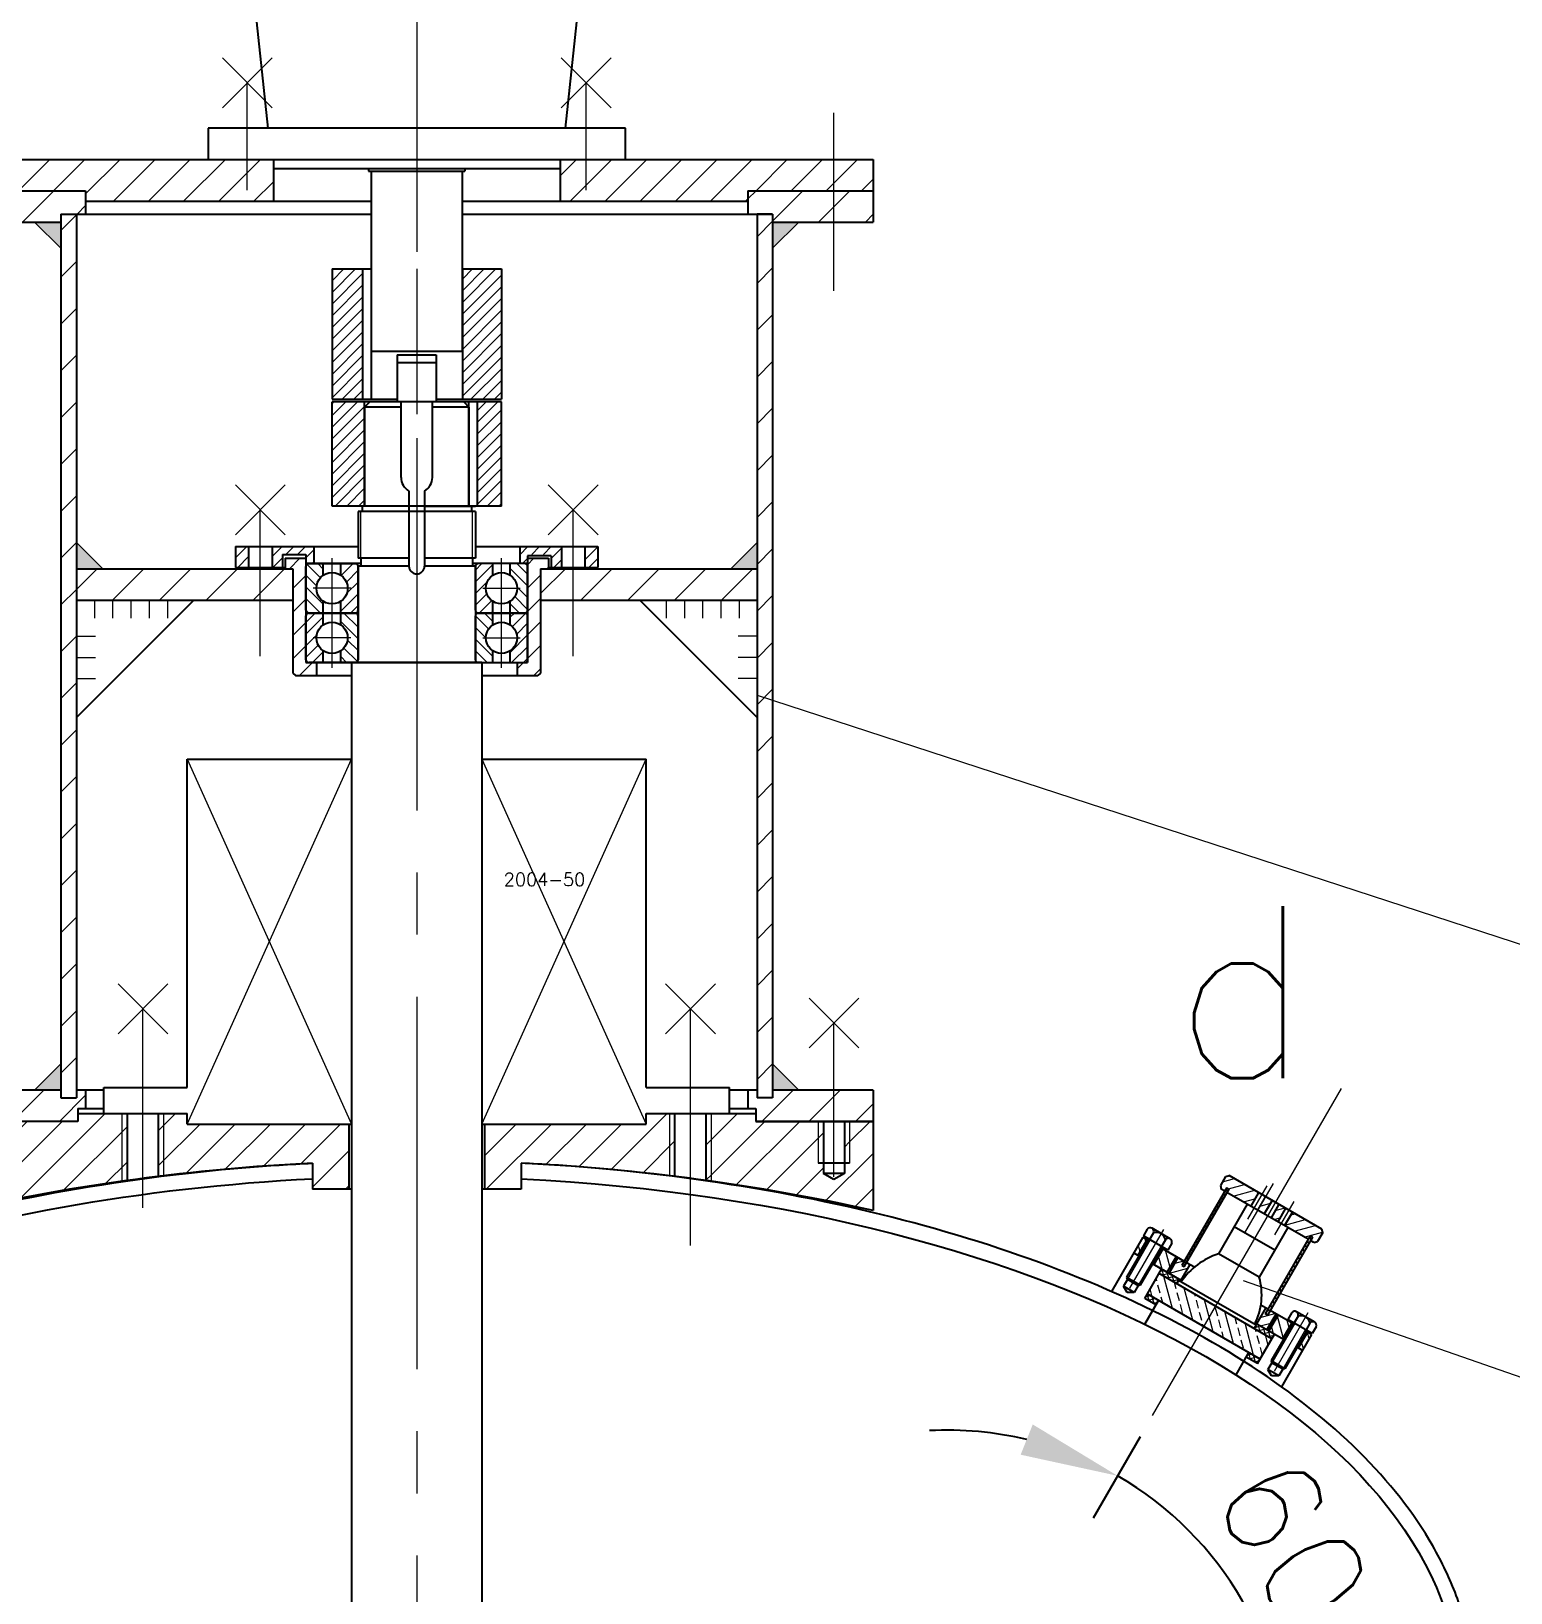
# Model space of a CAD drawing. Header units: millimetres. Extents: x 36080 to 36401, y 5729 to 6183.
# Drawn here: x 36170.78 to 36208.61, y 6080.78 to 6120.71 of the extents above; entities that cross this region are included whole.
import ezdxf

# ---------------------------------------------------------------- set-up
doc = ezdxf.new("R2010")
doc.units = ezdxf.units.MM
doc.linetypes.add('CENTER2', pattern=[28.575, 19.05, -3.175, 3.175, -3.175])
doc.layers.get('Defpoints').update_dxf_attribs({"lineweight": 18})
for name, color, linetype, lineweight in [('c', 7, 'Continuous', 25), ('dh', 7, 'CENTER2', 9), ('x', 7, 'Continuous', 9)]:
    doc.layers.add(name, color=color, linetype=linetype, lineweight=lineweight)
doc.styles.get("Standard").update_dxf_attribs({"font": '仿宋_GB2312.ttf', "width": 0.707})
doc.styles.add('样式 1', font='txt.shx')
doc.dimstyles.new('1-15', dxfattribs={"dimtxt": 2.5, "dimasz": 2.5, "dimexe": 1.25, "dimexo": 0.625, "dimtad": 1, "dimlfac": 15, "dimdsep": 46, "dimtxsty": 'Standard', "dimcen": 2.5, "dimadec": 0, "dimazin": 0, "dimtfac": 1, "dimtmove": 0, "dimatfit": 3, "dimfxl": 1, "dimarcsym": 0})
pattern_1 = [(45, (36151.239, 6047.4288), (-0.598684, 0.598684), [])]
pattern_2 = [(45, (36031.58202, 5904.89427), (-0.14967094, 0.14967094), [])]
pattern_3 = [(135, (36031.58202, 5904.89427), (-0.14967094, -0.14967094), [])]
pattern_4 = [(45, (36172.62954, 6095.48943), (-0.149671, 0.149671), [])]
pattern_5 = [(285, (36143.08766, 6046.78437), (0.2044543, 0.05478336), [])]
pattern_6 = [(15, (36143.08766, 6046.78437), (-0.05478336, 0.2044543), [])]
pattern_7 = [(285, (36143.08766, 6046.78437), (0.10222715, 0.02739168), []), (15, (36143.08766, 6046.78437), (-0.02739168, 0.10222715), [])]
pattern_8 = [(45, (36158.1221, 6048.85304), (-0.449013, 0.449013), [])]

# ---------------------------------------------------------------- blocks, each defined once
blk = doc.blocks.new('*D66')
at = {"layer": 'Defpoints', "color": 0, "transparency": 16777216}
for p in [(36157, 6093.68), (36161.831, 6085.313), (36160.55, 6081.811), (36155.846, 6076.436), (36176.637, 6076.436)]:
    blk.add_point(p, dxfattribs=at)
at = {"layer": 'x', "color": 0, "lineweight": -2, "transparency": 16777216}
blk.add_line((36162.143, 6084.771), (36163.4, 6082.595), dxfattribs=at)
for start, end in [(85.6113, 102.8057), (120, 180), (197.1943, 214.3887)]:
    blk.add_arc((36166.956, 6076.436), 8.362, start, end, dxfattribs=at)
at = {"layer": 'x', "color": 0, "transparency": 16777216}
for points in [[(36165.254, 6084.202), (36164.95, 6084.978), (36162.775, 6083.678)], [(36158.555, 6073.902), (36159.379, 6074.026), (36158.594, 6076.436)]]:
    blk.add_solid(points, dxfattribs=at)
at = {"layer": 'x', "color": 0, "transparency": 16777216, "insert": (36158.09, 6081.554), "char_height": 2.5, "attachment_point": 5, "rotation": 60, "style": '样式 1'}
blk.add_mtext('60°', dxfattribs=at)
blk = doc.blocks.new('*D67')
at = {"layer": 'Defpoints', "color": 0, "transparency": 16777216}
for p in [(36204.274, 6093.68), (36199.443, 6085.313), (36202.382, 6079.213), (36184.637, 6076.236), (36207.304, 6076.236)]:
    blk.add_point(p, dxfattribs=at)
at = {"layer": 'x', "color": 0, "lineweight": -2, "transparency": 16777216}
blk.add_line((36199.131, 6084.771), (36197.93, 6082.691), dxfattribs=at)
for start, end in [(76.5144, 93.0288), (0, 60), (326.9712, 343.4856)]:
    blk.add_arc((36194.203, 6076.236), 8.704, start, end, dxfattribs=at)
at = {"layer": 'x', "color": 0, "transparency": 16777216}
for points in [[(36196.387, 6085.087), (36196.078, 6084.313), (36198.555, 6083.774)], [(36202.135, 6073.822), (36202.96, 6073.702), (36202.906, 6076.236)]]:
    blk.add_solid(points, dxfattribs=at)
at = {"layer": 'x', "color": 0, "transparency": 16777216, "insert": (36203.364, 6081.525), "char_height": 2.5, "attachment_point": 5, "rotation": 300, "style": '样式 1'}
blk.add_mtext('60°', dxfattribs=at)
blk = doc.blocks.new('*D105')
at = {"layer": 'Defpoints', "color": 0, "transparency": 16777216}
for p in [(36173.704, 6148.869), (36108.011, 5913.993), (36157.304, 5913.993)]:
    blk.add_point(p, dxfattribs=at)
at = {"layer": 'x', "color": 0, "lineweight": -2, "transparency": 16777216}
for p, q in [((36173.079, 6148.869), (36106.761, 6148.869)), ((36108.011, 6146.369), (36108.011, 5916.493)), ((36156.679, 5913.993), (36106.761, 5913.993))]:
    blk.add_line(p, q, dxfattribs=at)
at = {"layer": 'x', "color": 0, "transparency": 16777216}
for points in [[(36107.594, 6146.369), (36108.427, 6146.369), (36108.011, 6148.869)], [(36107.594, 5916.493), (36108.427, 5916.493), (36108.011, 5913.993)]]:
    blk.add_solid(points, dxfattribs=at)
at = {"layer": 'x', "color": 0, "transparency": 16777216, "insert": (36106.136, 6031.431), "char_height": 2.5, "attachment_point": 5, "rotation": 90, "style": '样式 1'}
blk.add_mtext('3725', dxfattribs=at)

msp = doc.modelspace()

# ---------------------------------------------------------------- hatches: boundary and pattern name
at = {"layer": 'x'}
h = msp.add_hatch(dxfattribs=at)
h.set_pattern_fill('ANSI31', color=256, scale=0.2, style=0)
h.set_pattern_definition([(45, (36157.63716, 6087.6553), (-0.449013, 0.449013), [])])
h.paths.add_polyline_path([(36176.97027, 6116.36939), (36176.97027, 6117.43606), (36168.97027, 6117.43606), (36168.97027, 6116.63606), (36172.17027, 6116.63606), (36172.17027, 6116.36939)])
h.paths.add_polyline_path([(36189.10361, 6116.36939), (36189.10361, 6116.63606), (36192.30361, 6116.63606), (36192.30361, 6117.43606), (36184.30361, 6117.43606), (36184.30361, 6116.36939)])
h = msp.add_hatch(dxfattribs=at)
h.set_pattern_fill('ANSI31', color=256, scale=0.266667, style=0)
h.set_pattern_definition(pattern_1)
h.paths.add_polyline_path([(36171.53694, 6115.83606), (36171.53694, 6116.03606), (36172.17027, 6116.03606), (36172.17027, 6116.63606), (36168.97027, 6116.63606), (36168.97027, 6115.83606)])
h.paths.add_polyline_path([(36189.10361, 6116.63606), (36189.10361, 6116.03606), (36189.73694, 6116.03606), (36189.73694, 6115.83606), (36192.30361, 6115.83606), (36192.30361, 6116.63606)])
for points in [[(36171.53694, 6115.16562), (36171.53694, 6115.83606), (36170.8665, 6115.83606)], [(36189.73694, 6115.16562), (36189.73694, 6115.83606), (36190.40738, 6115.83606)], [(36171.93694, 6107.63983), (36171.93694, 6106.96939), (36172.60738, 6106.96939)], [(36189.33694, 6107.63983), (36189.33694, 6106.96939), (36188.6665, 6106.96939)], [(36171.53694, 6094.3065), (36171.53694, 6093.63606), (36170.8665, 6093.63606)], [(36189.73694, 6094.3065), (36189.73694, 6093.63606), (36190.40738, 6093.63606)]]:
    msp.add_hatch(color=256, dxfattribs=at).paths.add_polyline_path(points)
h = msp.add_hatch(dxfattribs=at)
h.set_pattern_fill('ANSI31', color=256, scale=0.266667, style=0)
h.set_pattern_definition(pattern_1)
h.paths.add_polyline_path([(36171.93694, 6116.03606), (36171.53694, 6116.03606), (36171.53694, 6093.43606), (36171.93694, 6093.43606)])
h.paths.add_polyline_path([(36189.73694, 6116.03606), (36189.33694, 6116.03606), (36189.33694, 6093.43606), (36189.73694, 6093.43606)])
h = msp.add_hatch(dxfattribs=at)
h.set_pattern_fill('ANSI31', color=256, scale=0.066667, style=0)
h.set_pattern_definition([(45, (36173.07191, 6104.74617), (-0.149671, 0.149671), [])])
h.paths.add_polyline_path([(36178.47027, 6111.30272), (36179.25027, 6111.30272), (36179.25027, 6114.63606), (36178.47027, 6114.63606)])
h.paths.add_polyline_path([(36182.80361, 6114.63606), (36181.80361, 6114.63606), (36181.80361, 6111.30272), (36182.80361, 6111.30272)])
h = msp.add_hatch(dxfattribs=at)
h.set_pattern_fill('ANSI31', color=256, scale=0.066667, angle=180, style=0)
h.set_pattern_definition([(225, (36188.20197, 6117.32595), (0.149671, -0.149671), [])])
h.paths.add_polyline_path([(36182.80361, 6111.23606), (36182.19027, 6111.23606), (36182.19027, 6108.56939), (36182.80361, 6108.56939)])
h.paths.add_polyline_path([(36178.47027, 6108.56939), (36179.30361, 6108.56939), (36179.30361, 6111.23606), (36178.47027, 6111.23606)])
h = msp.add_hatch(dxfattribs=at)
h.set_pattern_fill('ANSI31', color=256, scale=0.066667, style=0)
h.set_pattern_definition(pattern_4)
h.paths.add_polyline_path([(36176.00361, 6107.00272), (36176.33694, 6107.00272), (36176.33694, 6107.53606), (36176.00361, 6107.53606)])
h.paths.add_polyline_path([(36177.80361, 6107.33606), (36177.80361, 6107.10272), (36178.00361, 6107.10272), (36178.00361, 6107.53606), (36176.93694, 6107.53606), (36176.93694, 6107.00272), (36177.20361, 6107.00272), (36177.20361, 6107.33606)])
h.paths.add_polyline_path([(36183.27027, 6107.53606), (36183.27027, 6107.10272), (36183.47027, 6107.10272), (36183.47027, 6107.33606), (36184.07027, 6107.33606), (36184.07027, 6107.00272), (36184.33694, 6107.00272), (36184.33694, 6107.53606)])
h = msp.add_hatch(dxfattribs=at)
h.set_pattern_fill('ANSI31', color=256, scale=0.066667, style=0)
h.set_pattern_definition(pattern_4)
h.paths.add_polyline_path([(36184.93694, 6107.00272), (36185.27027, 6107.00272), (36185.27027, 6107.53606), (36184.93694, 6107.53606)])
h = msp.add_hatch(dxfattribs=at)
h.set_pattern_fill('ANSI31', color=256, scale=0.266667, style=0)
h.set_pattern_definition(pattern_1)
h.paths.add_polyline_path([(36177.47027, 6106.16939), (36177.47027, 6106.96939), (36171.93694, 6106.96939), (36171.93694, 6106.16939)])
h.paths.add_polyline_path([(36183.80361, 6106.96939), (36183.80361, 6106.16939), (36189.33694, 6106.16939), (36189.33694, 6106.96939)])
h = msp.add_hatch(dxfattribs=at)
h.set_pattern_fill('ANSI31', color=256, scale=0.133333, style=0)
h.set_pattern_definition([(45, (36031.582, 5904.89427), (-0.2993419, 0.2993419), [])])
h.paths.add_polyline_path([(36177.80361, 6107.23606), (36177.27027, 6107.23606), (36177.27027, 6106.96939), (36177.47027, 6106.96939), (36177.47027, 6104.30272), (36177.53694, 6104.23606), (36178.07027, 6104.23606), (36178.07027, 6104.56939), (36177.87694, 6104.56939), (36177.80361, 6104.56939)])
h.paths.add_polyline_path([(36183.80361, 6106.96939), (36184.00361, 6106.96939), (36184.00361, 6107.23606), (36183.47027, 6107.23606), (36183.47027, 6107.06939), (36183.47027, 6104.56939), (36183.20361, 6104.56939), (36183.20361, 6104.23606), (36183.73694, 6104.23606), (36183.80361, 6104.30272)])
h = msp.add_hatch(dxfattribs=at)
h.set_pattern_fill('ANSI31', color=256, scale=0.066667, angle=90, style=0)
h.set_pattern_definition(pattern_3)
h.paths.add_polyline_path([(36178.24805, 6106.80198), (36178.24805, 6107.10272), (36177.87694, 6107.10272, 0.41421356), (36177.80361, 6107.02939), (36177.80361, 6105.90939, 0.41421356), (36177.87694, 6105.83606), (36178.24805, 6105.83606), (36178.24805, 6106.1368, -0.25049165), (36178.07027, 6106.46939, -0.25049165)])
h = msp.add_hatch(dxfattribs=at)
h.set_pattern_fill('ANSI31', color=256, scale=0.066667, style=0)
h.set_pattern_definition(pattern_2)
h.paths.add_polyline_path([(36179.13694, 6107.02939, 0.41421356), (36179.06361, 6107.10272), (36178.6925, 6107.10272), (36178.6925, 6106.80198, -0.25049165), (36178.87027, 6106.46939, -0.25049165), (36178.6925, 6106.1368), (36178.6925, 6105.83606), (36179.06361, 6105.83606, 0.41421356), (36179.13694, 6105.90939)])
h = msp.add_hatch(dxfattribs=at)
h.set_pattern_fill('ANSI31', color=256, scale=0.066667, style=0)
h.set_pattern_definition(pattern_2)
h.paths.add_polyline_path([(36182.13694, 6107.02939, -0.41421356), (36182.21027, 6107.10272), (36182.58139, 6107.10272), (36182.58139, 6106.80198, 0.25049165), (36182.40361, 6106.46939, 0.25049165), (36182.58139, 6106.1368), (36182.58139, 6105.83606), (36182.21027, 6105.83606, -0.41421356), (36182.13694, 6105.90939)])
h = msp.add_hatch(dxfattribs=at)
h.set_pattern_fill('ANSI31', color=256, scale=0.066667, angle=90, style=0)
h.set_pattern_definition(pattern_3)
h.paths.add_polyline_path([(36183.02583, 6106.80198), (36183.02583, 6107.10272), (36183.39694, 6107.10272, -0.41421356), (36183.47027, 6107.02939), (36183.47027, 6105.90939, -0.41421356), (36183.39694, 6105.83606), (36183.02583, 6105.83606), (36183.02583, 6106.1368, 0.25049165), (36183.20361, 6106.46939, 0.25049165)])
h = msp.add_hatch(dxfattribs=at)
h.set_pattern_fill('ANSI31', color=256, scale=0.066667, style=0)
h.set_pattern_definition(pattern_2)
h.paths.add_polyline_path([(36178.24805, 6105.53532), (36178.24805, 6105.83606), (36177.87694, 6105.83606, 0.41421356), (36177.80361, 6105.76272), (36177.80361, 6104.64272, 0.41421356), (36177.87694, 6104.56939), (36178.24805, 6104.56939), (36178.24805, 6104.87013, -0.25049165), (36178.07027, 6105.20272, -0.25049165)])
h = msp.add_hatch(dxfattribs=at)
h.set_pattern_fill('ANSI31', color=256, scale=0.066667, angle=90, style=0)
h.set_pattern_definition(pattern_3)
h.paths.add_polyline_path([(36179.13694, 6105.76272, 0.41421356), (36179.06361, 6105.83606), (36178.6925, 6105.83606), (36178.6925, 6105.53532, -0.25049165), (36178.87027, 6105.20272, -0.25049165), (36178.6925, 6104.87013), (36178.6925, 6104.56939), (36179.06361, 6104.56939, 0.41421356), (36179.13694, 6104.64272)])
h = msp.add_hatch(dxfattribs=at)
h.set_pattern_fill('ANSI31', color=256, scale=0.066667, angle=90, style=0)
h.set_pattern_definition(pattern_3)
h.paths.add_polyline_path([(36182.13694, 6105.76272, -0.41421356), (36182.21027, 6105.83606), (36182.58139, 6105.83606), (36182.58139, 6105.53532, 0.25049165), (36182.40361, 6105.20272, 0.25049165), (36182.58139, 6104.87013), (36182.58139, 6104.56939), (36182.21027, 6104.56939, -0.41421356), (36182.13694, 6104.64272)])
h = msp.add_hatch(dxfattribs=at)
h.set_pattern_fill('ANSI31', color=256, scale=0.066667, style=0)
h.set_pattern_definition(pattern_2)
h.paths.add_polyline_path([(36183.02583, 6105.53532), (36183.02583, 6105.83606), (36183.39694, 6105.83606, -0.41421356), (36183.47027, 6105.76272), (36183.47027, 6104.64272, -0.41421356), (36183.39694, 6104.56939), (36183.02583, 6104.56939), (36183.02583, 6104.87013, 0.25049165), (36183.20361, 6105.20272, 0.25049165)])
h = msp.add_hatch(dxfattribs=at)
h.set_pattern_fill('ANSI31', color=256, scale=0.266667, style=0)
h.set_pattern_definition(pattern_1)
h.paths.add_polyline_path([(36171.97027, 6092.83606), (36171.97027, 6093.16939), (36172.17027, 6093.16939), (36172.17027, 6093.63606), (36171.93694, 6093.63606), (36171.93694, 6093.43606), (36171.53694, 6093.43606), (36171.53694, 6093.63606), (36168.97027, 6093.63606), (36168.97027, 6092.83606)])
h.paths.add_polyline_path([(36192.30361, 6092.83606), (36192.30361, 6093.63606), (36189.73694, 6093.63606), (36189.73694, 6093.43606), (36189.33694, 6093.43606), (36189.33694, 6093.63606), (36189.10361, 6093.63606), (36189.10361, 6093.16939), (36189.30361, 6093.16939), (36189.30361, 6092.83606)])
h = msp.add_hatch(dxfattribs=at)
h.set_pattern_fill('ANSI31', color=256, scale=0.2, style=0)
h.set_pattern_definition(pattern_8)
h.paths.add_polyline_path([(36173.23694, 6093.03606), (36171.97027, 6093.03606), (36171.97027, 6092.83606), (36170.23694, 6092.83606), (36170.23694, 6091.50272), (36169.97027, 6091.34876), (36169.70361, 6091.50272), (36169.70361, 6092.83606), (36168.97027, 6092.83606), (36168.97027, 6090.56041, -0.02007672), (36173.23694, 6091.32608)])
h.paths.add_polyline_path([(36178.90322, 6092.76939), (36174.77027, 6092.76939), (36174.77027, 6093.03606), (36174.03694, 6093.03606), (36174.03694, 6091.43063, -0.01828162), (36177.96989, 6091.76937), (36177.96989, 6091.10272), (36178.90322, 6091.10272)])
h = msp.add_hatch(dxfattribs=at)
h.set_pattern_fill('ANSI31', color=256, scale=0.2, style=0)
h.set_pattern_definition(pattern_8)
h.paths.add_polyline_path([(36187.10361, 6093.03606), (36186.50361, 6093.03606), (36186.50361, 6092.76939), (36182.36989, 6092.76939), (36182.36989, 6091.10272), (36183.30361, 6091.10272), (36183.30361, 6091.76911, -0.01766151), (36187.10361, 6091.4462)])
h.paths.add_polyline_path([(36187.23694, 6093.03606), (36187.10361, 6093.03606), (36187.10361, 6091.4462, -0.00062186), (36187.23694, 6091.42994)])
h.paths.add_polyline_path([(36188.17027, 6093.03606), (36188.03694, 6093.03606), (36188.03694, 6091.32531, -0.00062328), (36188.17027, 6091.30668)])
h = msp.add_hatch(dxfattribs=at)
h.set_pattern_fill('ANSI31', color=256, scale=0.2, style=0)
h.set_pattern_definition(pattern_8)
h.paths.add_polyline_path([(36190.90359, 6092.83606), (36189.30361, 6092.83606), (36189.30361, 6093.03606), (36188.17027, 6093.03606), (36188.17027, 6091.30668, -0.01945358), (36192.30361, 6090.55916), (36192.30361, 6092.83606), (36191.70361, 6092.83606), (36191.70361, 6091.76939), (36191.57025, 6091.76939), (36191.57025, 6091.50272), (36191.30359, 6091.34876), (36191.03692, 6091.50272), (36191.03692, 6091.76939), (36190.90359, 6091.76939)])
h.paths.add_polyline_path([(36191.70359, 6092.83606), (36191.57027, 6092.83606), (36191.57027, 6091.76939), (36191.70359, 6091.76939)], flags=17)
h.paths.add_polyline_path([(36191.03692, 6092.83606), (36190.90361, 6092.83606), (36190.90361, 6091.76939), (36191.03606, 6091.76939), (36191.03692, 6091.77025)], flags=17)
h = msp.add_hatch(dxfattribs=at)
h.set_pattern_fill('ANSI31', color=256, scale=0.066667, angle=330, style=0)
h.set_pattern_definition(pattern_6)
h.paths.add_polyline_path([(36201.95942, 6090.67087), (36202.15942, 6091.01728), (36201.40886, 6091.45062), (36201.31988, 6091.42982), (36201.18446, 6091.19528), (36201.20886, 6091.10421), (36201.29546, 6091.05421), (36201.34546, 6091.14081), (36201.4032, 6091.10748), (36201.3532, 6091.02087)])
h = msp.add_hatch(dxfattribs=at)
h.set_pattern_fill('ANSI31', color=256, scale=0.666667, angle=240, style=0)
h.set_pattern_definition([(285, (36191.7344, 6092.50487), (0.0804938, 0.02156825), [])])
h.paths.add_polyline_path([(36202.33166, 6087.91562), (36202.38939, 6087.88228), (36203.53939, 6089.87414), (36203.48166, 6089.90748)])
h.paths.add_polyline_path([(36201.4032, 6091.10748), (36201.34546, 6091.14081), (36200.19546, 6089.14895), (36200.2532, 6089.11562)])
h = msp.add_hatch(dxfattribs=at)
h.set_pattern_fill('ANSI31', color=256, scale=0.066667, angle=330, style=0)
h.set_pattern_definition(pattern_6)
h.paths.add_polyline_path([(36203.43166, 6089.82087), (36203.48166, 6089.90748), (36203.53939, 6089.87414), (36203.48939, 6089.78754), (36203.576, 6089.73754), (36203.66707, 6089.76194), (36203.8004, 6089.99288), (36203.776, 6090.08395), (36203.02544, 6090.51728), (36202.82544, 6090.17087)])
h.paths.add_polyline_path([(36202.47903, 6090.37087), (36202.65224, 6090.27087), (36202.85224, 6090.61728), (36202.67903, 6090.71728)])
h.paths.add_polyline_path([(36202.13839, 6090.56754), (36202.30583, 6090.47087), (36202.50583, 6090.81728), (36202.33839, 6090.91395)])
h = msp.add_hatch(dxfattribs=at)
h.set_pattern_fill('ANSI31', color=256, scale=0.066667, angle=240, style=0)
h.set_pattern_definition(pattern_5)
h.paths.add_polyline_path([(36199.82672, 6088.97694), (36200.06006, 6089.38109), (36199.71365, 6089.58109), (36199.48031, 6089.17694)])
h.paths.add_polyline_path([(36199.07617, 6089.41028), (36199.3095, 6089.81442), (36199.19981, 6089.87775), (36198.96647, 6089.47361)])
h.paths.add_polyline_path([(36202.77121, 6087.27694), (36203.00454, 6087.68109), (36202.65813, 6087.88109), (36202.4248, 6087.47694)])
h = msp.add_hatch(dxfattribs=at)
h.set_pattern_fill('ANSI31', color=256, scale=0.666667, angle=330, style=0)
h.set_pattern_definition([(15, (36191.7344, 6092.50487), (-0.02156825, 0.0804938), [])])
h.paths.add_polyline_path([(36202.65813, 6087.88109), (36202.60906, 6087.90942), (36202.37573, 6087.50528), (36202.4248, 6087.47694)])
h.paths.add_polyline_path([(36200.10913, 6089.35275), (36200.06006, 6089.38109), (36199.82672, 6088.97694), (36199.8758, 6088.94861)])
h = msp.add_hatch(dxfattribs=at)
h.set_pattern_fill('ANSI31', color=256, scale=0.066667, angle=330, style=0)
h.set_pattern_definition(pattern_6)
h.paths.add_polyline_path([(36200.17313, 6088.77694), (36200.40647, 6089.18109), (36200.31986, 6089.23109), (36200.2532, 6089.11562), (36200.19546, 6089.14895), (36200.26213, 6089.26442), (36200.10913, 6089.35275), (36199.8758, 6088.94861)])
h = msp.add_hatch(dxfattribs=at)
h.set_pattern_fill('ANSI33', color=256, scale=0.066667, angle=240, style=0)
h.set_pattern_definition([(285, (36143.08766, 6046.78437), (0.4089086, 0.1095667), []), (285, (36142.938, 6046.52513), (0.4089086, 0.1095667), [0.2116667, -0.1058333])])
h.paths.add_polyline_path([(36201.0591, 6088.11147), (36200.83292, 6087.71972), (36200.7591, 6087.59186), (36202.20247, 6086.75852), (36202.50247, 6087.27814)])
h.paths.add_polyline_path([(36200.7591, 6087.59186), (36201.0591, 6088.11147), (36200.06605, 6088.68481), (36199.61572, 6088.94481), (36199.31572, 6088.42519)])
h = msp.add_hatch(dxfattribs=at)
h.set_pattern_fill('ANSI37', color=256, scale=0.033333, angle=240, style=0)
h.set_pattern_definition(pattern_7)
h.paths.add_polyline_path([(36200.06605, 6088.68481), (36200.11605, 6088.77141), (36200.18114, 6088.73383, -0.00499165), (36200.19975, 6088.76158), (36199.68239, 6089.06028), (36199.61572, 6088.94481)])
h = msp.add_hatch(dxfattribs=at)
h.set_pattern_fill('ANSI37', color=256, scale=0.033333, angle=240, style=0)
h.set_pattern_definition(pattern_7)
h.paths.add_polyline_path([(36199.53773, 6088.14305), (36199.60439, 6088.25852), (36199.31572, 6088.42519), (36199.24905, 6088.30972)])
h = msp.add_hatch(dxfattribs=at)
h.set_pattern_fill('ANSI31', color=256, scale=0.066667, angle=330, style=0)
h.set_pattern_definition(pattern_6)
h.paths.add_polyline_path([(36202.60906, 6087.90942), (36202.45606, 6087.99775), (36202.38939, 6087.88228), (36202.33166, 6087.91562), (36202.39833, 6088.03109), (36202.34059, 6088.06442), (36202.10726, 6087.66028), (36202.37573, 6087.50528)])
h = msp.add_hatch(dxfattribs=at)
h.set_pattern_fill('ANSI37', color=256, scale=0.033333, angle=240, style=0)
h.set_pattern_definition(pattern_7)
h.paths.add_polyline_path([(36202.50247, 6087.27814), (36202.56914, 6087.39361), (36202.07645, 6087.67806, -0.00499165), (36202.06172, 6087.64808), (36202.10214, 6087.62474), (36202.05214, 6087.53814)])
h = msp.add_hatch(dxfattribs=at)
h.set_pattern_fill('ANSI31', color=256, scale=0.066667, angle=240, style=0)
h.set_pattern_definition(pattern_5)
h.paths.add_polyline_path([(36203.28505, 6086.98028), (36203.51839, 6087.38442), (36203.40869, 6087.44775), (36203.17536, 6087.04361)])
h = msp.add_hatch(dxfattribs=at)
h.set_pattern_fill('ANSI37', color=256, scale=0.033333, angle=240, style=0)
h.set_pattern_definition(pattern_7)
h.paths.add_polyline_path([(36201.9138, 6086.92519), (36201.84713, 6086.80972), (36202.1358, 6086.64305), (36202.20247, 6086.75852)])

# ---------------------------------------------------------------- linework, layer by layer
for p, q in [((36178.24805, 6106.80198), (36178.24805, 6107.10272)), ((36178.6925, 6106.80198), (36178.6925, 6107.10272)), ((36177.80361, 6104.64272), (36177.80361, 6105.76272)), ((36182.13694, 6105.83606), (36183.39694, 6105.83606)), ((36183.39694, 6105.83606), (36182.13694, 6105.83606)), ((36179.13694, 6104.56939), (36177.87694, 6104.56939))]:
    msp.add_line(p, q)
at = {"layer": 'c'}
for p, q in [((36176.83694, 6118.23606), (36176.47874, 6121.60086)), ((36184.43694, 6118.23606), (36184.79514, 6121.60086)), ((36175.30361, 6118.23606), (36175.30361, 6117.43606)), ((36185.97027, 6118.23606), (36175.30361, 6118.23606)), ((36185.97027, 6117.43606), (36185.97027, 6118.23606)), ((36168.97027, 6117.43606), (36192.30361, 6117.43606)), ((36175.30361, 6117.43606), (36185.97027, 6117.43606)), ((36176.97027, 6117.43606), (36176.97027, 6116.36939)), ((36184.30361, 6117.43606), (36184.30361, 6116.36939)), ((36192.30361, 6117.43606), (36192.30361, 6116.63606)), ((36176.97027, 6117.20272), (36184.30361, 6117.20272)), ((36179.40361, 6117.20272), (36179.40361, 6117.13606)), ((36179.40361, 6117.13606), (36181.87027, 6117.13606)), ((36179.47027, 6117.13606), (36179.47027, 6112.53606)), ((36181.80361, 6112.53606), (36181.80361, 6117.13606)), ((36181.87027, 6117.20272), (36181.87027, 6117.13606)), ((36168.97027, 6116.63606), (36172.17027, 6116.63606)), ((36172.17027, 6116.63606), (36172.17027, 6116.03606)), ((36189.10361, 6116.63606), (36189.10361, 6116.03606)), ((36189.10361, 6116.63606), (36192.30361, 6116.63606)), ((36192.30361, 6116.63606), (36192.30361, 6115.83606)), ((36172.17027, 6116.36939), (36179.47027, 6116.36939)), ((36181.80361, 6116.36939), (36189.10361, 6116.36939)), ((36168.97027, 6115.83606), (36171.53694, 6115.83606)), ((36171.53694, 6116.03606), (36179.47027, 6116.03606)), ((36171.53694, 6116.03606), (36171.53694, 6093.43606)), ((36171.93694, 6116.03606), (36171.93694, 6093.43606)), ((36181.80361, 6116.03606), (36189.73694, 6116.03606)), ((36189.73694, 6116.03606), (36189.33694, 6116.03606)), ((36189.33694, 6116.03606), (36189.33694, 6093.43606)), ((36189.73694, 6116.03606), (36189.73694, 6093.43606)), ((36189.73694, 6115.83606), (36192.30361, 6115.83606)), ((36178.47027, 6114.63606), (36178.47027, 6111.30272)), ((36178.47027, 6114.63606), (36179.47027, 6114.63606)), ((36179.25027, 6114.63606), (36179.25027, 6111.30272)), ((36179.47027, 6114.63606), (36179.47027, 6111.30272)), ((36181.80361, 6114.63606), (36181.80361, 6111.30272)), ((36181.80361, 6114.63606), (36182.80361, 6114.63606)), ((36182.80361, 6114.63606), (36182.80361, 6111.30272)), ((36179.47027, 6112.53606), (36181.80361, 6112.53606)), ((36180.13694, 6112.43606), (36180.13694, 6111.30272)), ((36180.13694, 6112.43606), (36181.13694, 6112.43606)), ((36180.13694, 6112.30272), (36180.13694, 6111.30272)), ((36180.13694, 6112.23606), (36180.13694, 6111.23606)), ((36181.13694, 6112.23606), (36180.13694, 6112.23606)), ((36181.13694, 6112.43606), (36181.13694, 6111.30272)), ((36181.13694, 6112.30272), (36181.13694, 6111.30272)), ((36181.13694, 6112.23606), (36181.13694, 6111.23606)), ((36178.47027, 6111.30272), (36180.13694, 6111.30272)), ((36178.47027, 6111.30272), (36180.13694, 6111.30272)), ((36181.13694, 6111.30272), (36182.80361, 6111.30272)), ((36181.13694, 6111.30272), (36182.80361, 6111.30272)), ((36180.13694, 6111.23606), (36178.47027, 6111.23606)), ((36180.13694, 6111.23606), (36178.47027, 6111.23606)), ((36178.47027, 6108.56939), (36178.47027, 6111.23606)), ((36179.30361, 6108.56939), (36179.30361, 6111.23606)), ((36180.23694, 6111.10272), (36179.30361, 6111.10272)), ((36181.83694, 6111.23606), (36179.43694, 6111.23606)), ((36180.23694, 6109.30272), (36180.23694, 6111.23606)), ((36181.03694, 6109.30272), (36181.03694, 6111.23606)), ((36181.97027, 6111.10272), (36181.03694, 6111.10272)), ((36182.80361, 6111.23606), (36181.13694, 6111.23606)), ((36182.80361, 6111.23606), (36181.13694, 6111.23606)), ((36181.97027, 6108.56939), (36181.97027, 6111.23606)), ((36182.19027, 6108.56939), (36182.19027, 6111.23606)), ((36182.80361, 6108.56939), (36182.80361, 6111.23606)), ((36180.43694, 6108.95631), (36180.43694, 6107.03606)), ((36180.83694, 6108.95631), (36180.83694, 6107.03606)), ((36182.80361, 6108.56939), (36178.47027, 6108.56939)), ((36180.43694, 6108.56939), (36179.13694, 6108.56939)), ((36179.23694, 6108.56939), (36179.23694, 6108.43606)), ((36180.83694, 6108.56939), (36182.13694, 6108.56939)), ((36182.03694, 6108.56939), (36182.03694, 6108.43606)), ((36182.13694, 6108.43606), (36179.13694, 6108.43606)), ((36176.00361, 6107.53606), (36176.00361, 6107.00272)), ((36176.00361, 6107.53606), (36179.13694, 6107.53606)), ((36176.33694, 6107.53606), (36176.33694, 6107.00272)), ((36176.93694, 6107.53606), (36176.93694, 6107.00272)), ((36177.20361, 6107.33606), (36177.20361, 6107.00272)), ((36177.20361, 6107.33606), (36177.80361, 6107.33606)), ((36177.80361, 6107.33606), (36177.80361, 6107.10272)), ((36178.00361, 6107.53606), (36178.00361, 6107.10272)), ((36182.13694, 6107.53606), (36185.27027, 6107.53606)), ((36183.27027, 6107.53606), (36183.27027, 6107.10272)), ((36184.07027, 6107.30272), (36183.47027, 6107.30272)), ((36183.47027, 6107.30272), (36183.47027, 6107.06939)), ((36184.07027, 6107.30272), (36184.07027, 6107.00272)), ((36184.33694, 6107.53606), (36184.33694, 6107.00272)), ((36184.93694, 6107.53606), (36184.93694, 6107.00272)), ((36185.27027, 6107.53606), (36185.27027, 6107.00272)), ((36171.93694, 6106.96939), (36177.47027, 6106.96939)), ((36176.00361, 6107.00272), (36177.27027, 6107.00272)), ((36177.27027, 6107.23606), (36177.27027, 6106.96939)), ((36177.27027, 6107.23606), (36177.80361, 6107.23606)), ((36177.47027, 6106.96939), (36177.47027, 6106.16939)), ((36177.47027, 6106.96939), (36177.47027, 6104.30272)), ((36177.80361, 6107.23606), (36177.80361, 6104.56939)), ((36179.21027, 6107.10272), (36177.80361, 6107.10272)), ((36177.80361, 6105.90939), (36177.80361, 6107.02939)), ((36177.87694, 6107.10272), (36179.13694, 6107.10272)), ((36180.43694, 6107.23606), (36179.13694, 6107.23606)), ((36179.13694, 6107.03606), (36179.13694, 6104.63606)), ((36180.43694, 6107.03606), (36179.13694, 6107.03606)), ((36179.13694, 6105.90939), (36179.13694, 6107.02939)), ((36179.21027, 6107.23606), (36179.21027, 6107.03606)), ((36182.13694, 6107.23606), (36180.83694, 6107.23606)), ((36182.13694, 6107.03606), (36180.83694, 6107.03606)), ((36182.06361, 6107.23606), (36182.06361, 6107.03606)), ((36183.47027, 6107.10272), (36182.06361, 6107.10272)), ((36183.39694, 6107.10272), (36182.13694, 6107.10272)), ((36182.13694, 6107.03606), (36182.13694, 6104.63606)), ((36182.13694, 6105.90939), (36182.13694, 6107.02939)), ((36182.58139, 6106.80198), (36182.58139, 6107.10272)), ((36183.02583, 6106.80198), (36183.02583, 6107.10272)), ((36183.47027, 6107.23606), (36183.47027, 6104.56939)), ((36183.47027, 6107.23606), (36184.00361, 6107.23606)), ((36183.47027, 6105.90939), (36183.47027, 6107.02939)), ((36183.80361, 6106.96939), (36189.33694, 6106.96939)), ((36183.80361, 6106.96939), (36183.80361, 6106.16939)), ((36183.80361, 6106.96939), (36183.80361, 6104.30272)), ((36184.00361, 6107.23606), (36184.00361, 6106.96939)), ((36184.00361, 6107.00272), (36185.27027, 6107.00272)), ((36174.93694, 6106.16939), (36171.93694, 6103.16939)), ((36171.93694, 6106.16939), (36177.47027, 6106.16939)), ((36178.24805, 6105.83606), (36178.24805, 6106.1368)), ((36178.6925, 6105.83606), (36178.6925, 6106.1368)), ((36182.58139, 6105.83606), (36182.58139, 6106.1368)), ((36183.02583, 6105.83606), (36183.02583, 6106.1368)), ((36183.80361, 6106.16939), (36189.33694, 6106.16939)), ((36186.33694, 6106.16939), (36189.33694, 6103.16939)), ((36179.13694, 6105.83606), (36177.87694, 6105.83606)), ((36177.87694, 6105.83606), (36179.13694, 6105.83606)), ((36178.24805, 6105.53532), (36178.24805, 6105.83606)), ((36178.6925, 6105.53532), (36178.6925, 6105.83606)), ((36179.13694, 6104.64272), (36179.13694, 6105.76272)), ((36182.13694, 6104.64272), (36182.13694, 6105.76272)), ((36182.58139, 6105.53532), (36182.58139, 6105.83606)), ((36183.02583, 6105.53532), (36183.02583, 6105.83606)), ((36183.47027, 6104.64272), (36183.47027, 6105.76272)), ((36178.24805, 6104.56939), (36178.24805, 6104.87013)), ((36178.6925, 6104.56939), (36178.6925, 6104.87013)), ((36182.58139, 6104.56939), (36182.58139, 6104.87013)), ((36183.02583, 6104.56939), (36183.02583, 6104.87013)), ((36177.80361, 6104.56939), (36183.47027, 6104.56939)), ((36178.07027, 6104.56939), (36178.07027, 6104.23606)), ((36182.30361, 6104.56939), (36178.97027, 6104.56939)), ((36182.13694, 6104.56939), (36183.39694, 6104.56939)), ((36183.20361, 6104.56939), (36183.20361, 6104.23606)), ((36177.47027, 6104.30272), (36177.53694, 6104.23606)), ((36177.53694, 6104.23606), (36178.97027, 6104.23606)), ((36182.30361, 6104.23606), (36183.73694, 6104.23606)), ((36183.80361, 6104.30272), (36183.73694, 6104.23606)), ((36174.77027, 6102.10272), (36178.97027, 6102.10272)), ((36174.77027, 6093.70272), (36174.77027, 6102.10272)), ((36182.30361, 6102.10272), (36186.50361, 6102.10272)), ((36186.50361, 6093.70272), (36186.50361, 6102.10272)), ((36172.63694, 6093.70272), (36174.77027, 6093.70272)), ((36172.63694, 6093.03606), (36172.63694, 6093.70272)), ((36186.50361, 6093.70272), (36188.63694, 6093.70272)), ((36188.63694, 6093.03606), (36188.63694, 6093.70272)), ((36171.53694, 6093.63606), (36168.97027, 6093.63606)), ((36171.53694, 6093.43606), (36171.93694, 6093.43606)), ((36172.63694, 6093.63606), (36171.93694, 6093.63606)), ((36172.17027, 6093.63606), (36172.17027, 6093.16939)), ((36189.33694, 6093.63606), (36188.63694, 6093.63606)), ((36189.10361, 6093.63606), (36189.10361, 6093.16939)), ((36189.73694, 6093.43606), (36189.33694, 6093.43606)), ((36192.30361, 6093.63606), (36189.73694, 6093.63606)), ((36192.30361, 6093.63606), (36192.30361, 6092.83606)), ((36171.97027, 6093.16939), (36171.97027, 6092.83606)), ((36171.97027, 6093.16939), (36172.63694, 6093.16939)), ((36171.97027, 6093.03606), (36174.77027, 6093.03606)), ((36171.97027, 6093.03606), (36171.97027, 6092.83606)), ((36173.23694, 6091.30747), (36173.23694, 6093.03606)), ((36174.03694, 6091.44687), (36174.03694, 6093.03606)), ((36174.77027, 6092.76939), (36174.77027, 6093.03606)), ((36186.50361, 6093.03606), (36189.30361, 6093.03606)), ((36186.50361, 6092.76939), (36186.50361, 6093.03606)), ((36187.23694, 6091.42994), (36187.23694, 6093.03606)), ((36188.03694, 6091.32531), (36188.03694, 6093.03606)), ((36188.63694, 6093.16939), (36189.30361, 6093.16939)), ((36189.30361, 6093.16939), (36189.30361, 6092.83606)), ((36189.30361, 6093.03606), (36189.30361, 6092.83606)), ((36171.97027, 6092.83606), (36168.97027, 6092.83606)), ((36171.97027, 6092.83606), (36168.97027, 6092.83606)), ((36174.77027, 6092.76939), (36178.97027, 6092.76939)), ((36182.30361, 6092.76939), (36186.50361, 6092.76939)), ((36189.30361, 6092.83606), (36192.30361, 6092.83606)), ((36192.30361, 6092.83606), (36189.30361, 6092.83606)), ((36191.03692, 6092.83606), (36191.03692, 6091.50272)), ((36191.03694, 6092.83606), (36191.03694, 6091.76939)), ((36191.57025, 6092.83606), (36191.57025, 6091.50272)), ((36191.57027, 6092.83606), (36191.57027, 6091.76939)), ((36191.70359, 6091.76939), (36190.90359, 6091.76939)), ((36191.03606, 6091.76939), (36191.03694, 6091.77027)), ((36191.57025, 6091.50272), (36191.03692, 6091.50272)), ((36191.30359, 6091.34876), (36191.03692, 6091.50272)), ((36191.57025, 6091.50272), (36191.30359, 6091.34876)), ((36201.31779, 6091.42622), (36201.18446, 6091.19528)), ((36201.31988, 6091.42982), (36201.40886, 6091.45062)), ((36203.776, 6090.08395), (36201.40886, 6091.45062)), ((36178.97027, 6091.10272), (36177.97027, 6091.10272)), ((36178.97027, 6091.10272), (36177.97027, 6091.10272)), ((36183.30368, 6091.10272), (36182.30361, 6091.10272)), ((36183.30368, 6091.10272), (36182.30361, 6091.10272)), ((36201.34546, 6091.14081), (36200.19546, 6089.14895)), ((36201.4032, 6091.10748), (36200.2532, 6089.11562)), ((36201.18446, 6091.19528), (36201.20886, 6091.10421)), ((36201.29546, 6091.05421), (36201.20886, 6091.10421)), ((36201.4032, 6091.10748), (36201.34546, 6091.14081)), ((36203.43166, 6089.82087), (36201.3532, 6091.02087)), ((36202.15942, 6091.01728), (36201.95942, 6090.67087)), ((36201.87281, 6090.72087), (36201.13948, 6089.4507)), ((36202.50583, 6090.81728), (36202.30583, 6090.47087)), ((36202.67903, 6090.71728), (36202.47903, 6090.37087)), ((36202.85224, 6090.61728), (36202.65224, 6090.27087)), ((36203.02544, 6090.51728), (36202.82544, 6090.17087)), ((36199.90034, 6089.83511), (36199.43615, 6090.10311)), ((36202.57871, 6089.54352), (36201.53948, 6090.14352)), ((36202.91204, 6090.12087), (36202.17871, 6088.8507)), ((36199.19981, 6089.87775), (36198.39643, 6088.48627)), ((36199.35504, 6089.82662), (36198.78837, 6088.84513)), ((36199.3095, 6089.81442), (36199.07617, 6089.41028)), ((36199.19981, 6089.87775), (36199.33837, 6089.79775)), ((36199.31647, 6090.07983), (36199.21647, 6089.90662)), ((36199.84001, 6089.54662), (36199.21647, 6089.90662)), ((36199.47582, 6089.98783), (36199.37582, 6089.81462)), ((36199.78066, 6089.81183), (36199.68066, 6089.63862)), ((36199.94001, 6089.71983), (36199.84001, 6089.54662)), ((36203.48166, 6089.90748), (36202.33166, 6087.91562)), ((36203.53939, 6089.87414), (36202.38939, 6087.88228)), ((36203.53939, 6089.87414), (36203.48166, 6089.90748)), ((36203.576, 6089.73754), (36203.48939, 6089.78754)), ((36203.576, 6089.73754), (36203.66707, 6089.76194)), ((36203.8004, 6089.99288), (36203.66707, 6089.76194)), ((36203.8004, 6089.99288), (36203.776, 6090.08395)), ((36199.10504, 6089.39361), (36198.96647, 6089.47361)), ((36199.70145, 6089.62662), (36199.13478, 6088.64513)), ((36199.71365, 6089.58109), (36199.48031, 6089.17694)), ((36199.68478, 6089.59775), (36200.26213, 6089.26442)), ((36199.82672, 6088.97694), (36200.06006, 6089.38109)), ((36199.8758, 6088.94861), (36200.10913, 6089.35275)), ((36202.17871, 6088.8507), (36201.13948, 6089.4507)), ((36199.24905, 6088.30972), (36199.68239, 6089.06028)), ((36200.19975, 6088.76158), (36199.45145, 6089.19361)), ((36202.50247, 6087.27814), (36199.61572, 6088.94481)), ((36200.40647, 6089.18109), (36200.17313, 6088.77694)), ((36200.19546, 6089.14895), (36200.2532, 6089.11562)), ((36200.31986, 6089.23109), (36200.52371, 6089.1134)), ((36198.80634, 6088.79626), (36198.70634, 6088.62305)), ((36198.79872, 6088.46305), (36198.70634, 6088.62305)), ((36198.98347, 6088.46305), (36198.70634, 6088.62305)), ((36199.13478, 6088.64513), (36198.78837, 6088.84513)), ((36198.78837, 6088.84513), (36198.80057, 6088.79959)), ((36199.08925, 6088.63293), (36198.80057, 6088.79959)), ((36199.08347, 6088.63626), (36198.98347, 6088.46305)), ((36199.13478, 6088.64513), (36199.08925, 6088.63293)), ((36200.11605, 6088.77141), (36200.06605, 6088.68481)), ((36202.10214, 6087.62474), (36200.11605, 6088.77141)), ((36198.98347, 6088.46305), (36198.79872, 6088.46305)), ((36199.53773, 6088.14305), (36199.24905, 6088.30972)), ((36199.25269, 6087.64936), (36199.60439, 6088.25852)), ((36202.20247, 6086.75852), (36199.31572, 6088.42519)), ((36202.39833, 6088.03109), (36202.21915, 6088.13453)), ((36202.34059, 6088.06442), (36202.10726, 6087.66028)), ((36202.38939, 6087.88228), (36202.33166, 6087.91562)), ((36202.37573, 6087.50528), (36202.60906, 6087.90942)), ((36202.4248, 6087.47694), (36202.65813, 6087.88109)), ((36203.03341, 6087.66442), (36202.45606, 6087.99775)), ((36203.01151, 6087.94649), (36202.91151, 6087.77329)), ((36203.53505, 6087.41329), (36202.91151, 6087.77329)), ((36203.17086, 6087.85449), (36203.07086, 6087.68129)), ((36203.59538, 6087.70178), (36203.13119, 6087.96978)), ((36202.10214, 6087.62474), (36202.05214, 6087.53814)), ((36202.80008, 6087.26028), (36202.07645, 6087.67806)), ((36202.1358, 6086.64305), (36202.56914, 6087.39361)), ((36203.05008, 6087.69329), (36202.48341, 6086.71179)), ((36203.51839, 6087.38442), (36202.74839, 6086.05074)), ((36203.00454, 6087.68109), (36202.77121, 6087.27694)), ((36203.39649, 6087.49329), (36202.82982, 6086.51179)), ((36203.40869, 6087.44775), (36203.17536, 6087.04361)), ((36203.4757, 6087.67849), (36203.3757, 6087.50529)), ((36203.51839, 6087.38442), (36203.37982, 6087.46442)), ((36203.63505, 6087.58649), (36203.53505, 6087.41329)), ((36201.58393, 6086.35385), (36201.9138, 6086.92519)), ((36203.28505, 6086.98028), (36203.14649, 6087.06028)), ((36202.1358, 6086.64305), (36201.84713, 6086.80972)), ((36202.50139, 6086.66293), (36202.40139, 6086.48972)), ((36202.48341, 6086.71179), (36202.49561, 6086.66626)), ((36202.82982, 6086.51179), (36202.48341, 6086.71179)), ((36202.78429, 6086.49959), (36202.49561, 6086.66626)), ((36202.77851, 6086.50293), (36202.67851, 6086.32972)), ((36202.82982, 6086.51179), (36202.78429, 6086.49959)), ((36202.49376, 6086.32972), (36202.40139, 6086.48972)), ((36202.67851, 6086.32972), (36202.40139, 6086.48972)), ((36202.67851, 6086.32972), (36202.49376, 6086.32972))]:
    msp.add_line(p, q, dxfattribs=at)
at = {"layer": 'c', "ltscale": 1.5}
for p, q in [((36179.43694, 6111.23606), (36179.30361, 6111.10272)), ((36179.30361, 6111.10272), (36179.30361, 6108.56939)), ((36181.83694, 6111.23606), (36181.97027, 6111.10272)), ((36181.97027, 6111.10272), (36181.97027, 6108.56939)), ((36179.23694, 6108.56939), (36179.23694, 6108.56939)), ((36182.03694, 6108.56939), (36182.03694, 6108.56939)), ((36179.13694, 6108.43606), (36179.13694, 6107.23606)), ((36182.13694, 6108.43606), (36182.13694, 6107.23606)), ((36178.97027, 6104.56939), (36178.97027, 6078.56939)), ((36182.30361, 6104.56939), (36182.30361, 6078.56939))]:
    msp.add_line(p, q, dxfattribs=at)
at = {"layer": 'c', "ltscale": 0.5}
for p, q in [((36178.90322, 6092.76939), (36178.90322, 6091.10272)), ((36182.36989, 6092.76939), (36182.36989, 6091.10272)), ((36192.30361, 6092.83606), (36192.30361, 6090.55916))]:
    msp.add_line(p, q, dxfattribs=at)
at = {"layer": 'c', "ltscale": 0.3}
for p, q in [((36177.97027, 6091.76939), (36177.97027, 6091.10272)), ((36183.30361, 6091.76911), (36183.30361, 6091.10272))]:
    msp.add_line(p, q, dxfattribs=at)
at = {"layer": 'c'}
for centre in [(36178.47027, 6106.46939), (36182.80361, 6106.46939), (36178.47027, 6105.20272), (36182.80361, 6105.20272)]:
    msp.add_circle(centre, 0.4, dxfattribs=at)
for centre, radius, start, end in [((36180.63694, 6109.30272), 0.4, 180, 240), ((36180.63694, 6109.30272), 0.4, 300, 0), ((36177.87694, 6107.02939), 0.07333, 90, 180), ((36179.06361, 6107.02939), 0.07333, 0, 90), ((36180.63694, 6107.03606), 0.2, 180, 0), ((36182.21027, 6107.02939), 0.07333, 90, 180), ((36183.39694, 6107.02939), 0.07333, 0, 90), ((36177.87694, 6105.90939), 0.07333, 180, 270), ((36177.87694, 6105.76272), 0.07333, 90, 180), ((36179.06361, 6105.90939), 0.07333, 270, 0), ((36179.06361, 6105.76272), 0.07333, 0, 90), ((36182.21027, 6105.90939), 0.07333, 180, 270), ((36182.21027, 6105.76272), 0.07333, 90, 180), ((36183.39694, 6105.90939), 0.07333, 270, 0), ((36183.39694, 6105.76272), 0.07333, 0, 90), ((36177.87694, 6104.64272), 0.07333, 180, 270), ((36179.06361, 6104.64272), 0.07333, 270, 0), ((36179.07027, 6104.63606), 0.06667, 270, 0), ((36182.21027, 6104.64272), 0.07333, 180, 270), ((36182.20361, 6104.63606), 0.06667, 180, 270), ((36183.39694, 6104.64272), 0.07333, 270, 0), ((36180.63413, 6037.83513), 54, 92.827588, 102.474047), ((36180.63413, 6037.83513), 54, 77.519848, 87.166444), ((36199.3897, 6090.02266), 0.0929, 337.981826, 142.018174), ((36199.55144, 6089.76681), 0.2336, 11.11209, 108.88791), ((36199.85389, 6089.75466), 0.0929, 337.981826, 142.018174), ((36201.70528, 6087.6953), 1.84433, 107.865241, 145.730053), ((36200.56715, 6088.40047), 1.67327, 333.278651, 15.609259), ((36203.08474, 6087.88932), 0.0929, 337.981826, 142.018174), ((36203.24648, 6087.63347), 0.2336, 11.11209, 108.88791), ((36203.54893, 6087.62132), 0.0929, 337.981826, 142.018174)]:
    msp.add_arc(centre, radius, start, end, dxfattribs=at)
at = {"layer": 'c', "extrusion": (0, 0, -1)}
for start_param, end_param in [(0.97762216, 1.47061446), (1.67094931, 3.14159265)]:
    msp.add_ellipse((36180.63694, 6078.10257), major_axis=(-26.66667, 0), ratio=0.5, start_param=start_param, end_param=end_param, dxfattribs=at)
at = {"layer": 'c'}
for points, knots in [([(36165.52644, 6089.51141), (36165.9527, 6089.65617), (36166.38705, 6089.79475), (36168.27772, 6090.36047), (36169.80656, 6090.72519), (36172.97163, 6091.30514), (36174.60779, 6091.52035), (36176.83366, 6091.7037), (36177.40089, 6091.74114), (36177.96989, 6091.76951)], [0.974209756, 0.974209756, 0.974209756, 0.974209756, 1.031533416, 1.031533416, 1.219526056, 1.219526056, 1.407518696, 1.407518696, 1.471365269, 1.471365269, 1.471365269, 1.471365269]), ([(36207.70361, 6078.10257), (36207.70361, 6078.54158), (36207.66263, 6078.98058), (36207.49957, 6079.85294), (36207.37751, 6080.28628), (36207.05463, 6081.14243), (36206.85383, 6081.56524), (36206.13377, 6082.81935), (36205.49829, 6083.62842), (36203.94773, 6085.16396), (36203.03255, 6085.89058), (36200.95549, 6087.24108), (36199.79355, 6087.86494), (36197.26275, 6088.99114), (36195.8939, 6089.49342), (36192.99616, 6090.36047), (36191.46732, 6090.72519), (36188.30225, 6091.30514), (36186.66609, 6091.52035), (36184.44022, 6091.7037), (36183.873, 6091.74114), (36183.30399, 6091.76951)], [0, 0, 0, 0, 0.09318762, 0.09318762, 0.18637524, 0.18637524, 0.27956286, 0.27956286, 0.4675555, 0.4675555, 0.65554814, 0.65554814, 0.84354078, 0.84354078, 1.03153342, 1.03153342, 1.21952606, 1.21952606, 1.4075187, 1.4075187, 1.47136527, 1.47136527, 1.47136527, 1.47136527])]:
    msp.add_open_spline(points, degree=3, knots=knots, dxfattribs=at)
at = {"layer": 'dh', "ltscale": 0.5}
msp.add_line((36180.63694, 6153.175), (36180.63694, 5925.39888), dxfattribs=at)
at = {"layer": 'dh'}
for p, q in [((36176.30361, 6116.65317), (36176.30361, 6119.39669)), ((36184.97027, 6116.65317), (36184.97027, 6119.39669)), ((36180.63694, 6114.637), (36180.63694, 6110.92582)), ((36180.63694, 6114.637), (36180.63694, 6110.92582)), ((36178.47027, 6105.70272), (36178.47027, 6107.23606)), ((36182.80361, 6105.70272), (36182.80361, 6107.23606)), ((36178.95027, 6106.46939), (36177.99027, 6106.46939)), ((36182.32361, 6106.46939), (36183.28361, 6106.46939)), ((36178.47027, 6104.43606), (36178.47027, 6105.96939)), ((36182.80361, 6104.43606), (36182.80361, 6105.96939)), ((36178.95027, 6105.20272), (36177.99027, 6105.20272)), ((36182.32361, 6105.20272), (36183.28361, 6105.20272)), ((36204.27417, 6093.68015), (36199.44319, 6085.31265))]:
    msp.add_line(p, q, dxfattribs=at)
at = {"layer": 'dh', "ltscale": 0.3}
for p, q in [((36191.30361, 6114.077), (36191.30361, 6118.62884)), ((36176.63694, 6104.7348), (36176.63694, 6108.47751)), ((36184.63694, 6104.7348), (36184.63694, 6108.47751)), ((36191.30361, 6091.42124), (36191.30361, 6095.35292)), ((36173.63694, 6090.62467), (36173.63694, 6094.25548))]:
    msp.add_line(p, q, dxfattribs=at)
at = {"layer": 'x'}
for p, q in [((36175.66634, 6120.03397), (36176.94088, 6118.75942)), ((36176.94088, 6120.03397), (36175.66634, 6118.75942)), ((36185.60755, 6120.03397), (36184.333, 6118.75942)), ((36184.333, 6120.03397), (36185.60755, 6118.75942)), ((36168.97027, 6116.63606), (36172.17027, 6116.63606)), ((36172.17027, 6116.63606), (36172.17027, 6116.36939)), ((36189.10361, 6116.63606), (36189.10361, 6116.36939)), ((36192.30361, 6116.63606), (36189.10361, 6116.63606)), ((36171.53694, 6115.16562), (36170.8665, 6115.83606)), ((36189.73694, 6115.16562), (36190.40738, 6115.83606)), ((36177.27421, 6109.11478), (36175.99967, 6107.84024)), ((36175.99967, 6109.11478), (36177.27421, 6107.84024)), ((36183.99967, 6109.11478), (36185.27421, 6107.84024)), ((36185.27421, 6109.11478), (36183.99967, 6107.84024)), ((36179.21027, 6107.23606), (36179.21027, 6108.43606)), ((36182.06361, 6107.23606), (36182.06361, 6108.43606)), ((36171.93694, 6107.63983), (36172.60738, 6106.96939)), ((36189.33694, 6107.63983), (36188.6665, 6106.96939)), ((36172.39475, 6106.16939), (36172.39475, 6105.70138)), ((36172.86123, 6106.16939), (36172.86123, 6105.70138)), ((36173.32771, 6106.16939), (36173.32771, 6105.70138)), ((36173.79419, 6106.16939), (36173.79419, 6105.70138)), ((36174.26068, 6106.16939), (36174.26068, 6105.70138)), ((36187.01321, 6106.16939), (36187.01321, 6105.70138)), ((36187.47969, 6106.16939), (36187.47969, 6105.70138)), ((36187.94617, 6106.16939), (36187.94617, 6105.70138)), ((36188.41265, 6106.16939), (36188.41265, 6105.70138)), ((36188.87913, 6106.16939), (36188.87913, 6105.70138)), ((36171.93694, 6105.2451), (36172.42112, 6105.2451)), ((36189.33694, 6105.2451), (36188.85276, 6105.2451)), ((36171.93694, 6104.7029), (36172.42112, 6104.7029)), ((36189.33694, 6104.7029), (36188.85276, 6104.7029)), ((36171.93694, 6104.1607), (36172.42112, 6104.1607)), ((36189.33694, 6104.1607), (36188.85276, 6104.1607)), ((36189.33694, 6103.73734), (36232.3688, 6089.68956)), ((36174.77027, 6102.10272), (36178.97027, 6092.76939)), ((36174.77027, 6092.76939), (36178.97027, 6102.10272)), ((36182.30361, 6102.10272), (36186.50361, 6092.76939)), ((36182.30361, 6092.76939), (36186.50361, 6102.10272)), ((36174.27421, 6096.35048), (36172.99967, 6095.07594)), ((36172.99967, 6096.35048), (36174.27421, 6095.07594)), ((36188.27421, 6096.35048), (36186.99967, 6095.07594)), ((36186.99967, 6096.35048), (36188.27421, 6095.07594)), ((36173.63694, 6092.76939), (36173.63694, 6095.71321)), ((36187.63694, 6089.66496), (36187.63694, 6095.71321)), ((36191.94088, 6095.99019), (36190.66634, 6094.71565)), ((36190.66634, 6095.99019), (36191.94088, 6094.71565)), ((36171.53694, 6094.3065), (36170.8665, 6093.63606)), ((36189.73694, 6094.3065), (36190.40738, 6093.63606)), ((36172.63694, 6093.03606), (36174.77027, 6093.03606)), ((36173.10361, 6091.30747), (36173.10361, 6093.03606)), ((36174.17027, 6091.44687), (36174.17027, 6093.03606)), ((36174.77027, 6092.76939), (36174.77027, 6093.03606)), ((36186.50361, 6093.03606), (36188.63694, 6093.03606)), ((36186.50361, 6092.76939), (36186.50361, 6093.03606)), ((36187.10361, 6091.4462), (36187.10361, 6093.03606)), ((36188.17027, 6091.30668), (36188.17027, 6093.03606)), ((36174.77027, 6092.76939), (36178.97027, 6092.76939)), ((36182.30361, 6092.76939), (36186.50361, 6092.76939)), ((36190.90359, 6092.83606), (36190.90359, 6091.76939)), ((36190.90361, 6092.83606), (36190.90361, 6091.76939)), ((36191.70359, 6092.83606), (36191.70359, 6091.76939)), ((36191.70361, 6092.83606), (36191.70361, 6091.76939)), ((36191.0361, 6091.8263), (36191.03698, 6091.82718)), ((36201.34546, 6091.14081), (36200.19546, 6089.14895)), ((36201.4032, 6091.10748), (36200.2532, 6089.11562)), ((36203.43166, 6089.82087), (36201.3532, 6091.02087)), ((36202.53282, 6091.2507), (36201.80506, 6089.99019)), ((36202.37377, 6091.18856), (36201.87935, 6090.3322)), ((36202.33262, 6090.91728), (36202.13262, 6090.57087)), ((36202.37249, 6090.58634), (36202.30583, 6090.47087)), ((36203.0666, 6090.78856), (36202.57217, 6089.9322)), ((36202.5457, 6090.48634), (36202.47903, 6090.37087)), ((36199.38968, 6089.80662), (36198.80634, 6088.79626)), ((36199.72824, 6090.07303), (36198.86157, 6088.57192)), ((36203.48166, 6089.90748), (36202.33166, 6087.91562)), ((36203.53939, 6089.87414), (36202.38939, 6087.88228)), ((36199.66681, 6089.64662), (36199.08347, 6088.63626)), ((36200.06605, 6088.68481), (36202.05214, 6087.53814)), ((36200.06605, 6088.68481), (36202.05214, 6087.53814)), ((36200.11605, 6088.77141), (36202.10214, 6087.62474)), ((36201.77046, 6088.76472), (36232.3688, 6078.10947)), ((36202.20247, 6086.75852), (36199.31572, 6088.42519)), ((36201.06452, 6088.10988), (36201.06251, 6088.11738)), ((36201.06785, 6088.11566), (36201.06584, 6088.12315)), ((36203.42328, 6087.9397), (36202.55662, 6086.43859)), ((36203.08472, 6087.67329), (36202.50139, 6086.66293)), ((36203.36185, 6087.51329), (36202.77851, 6086.50293))]:
    msp.add_line(p, q, dxfattribs=at)

# ---------------------------------------------------------------- texts
at = {"layer": 'x', "style": '样式 1'}
for s, height, p in [('2004-50', 0.333333, (36182.85971, 6098.85731)), ('d', 4.4, (36199.95257, 6093.93977))]:
    msp.add_text(s, height=height, dxfattribs=at).set_placement(p)

# ---------------------------------------------------------------- dimensions: what is measured, and where the dimension line sits
at = {"layer": 'x'}
dim = msp.add_linear_dim(base=(36108.01065, 5913.99318), p1=(36173.70361, 6148.86939), p2=(36157.30361, 5913.99318), angle=90, text='3725', dimstyle='1-15', override={"dimtxsty": '样式 1'}, dxfattribs=at)
dim.commit()
dim.dimension.update_dxf_attribs({"geometry": '*D105', "text_midpoint": (36108.01065, 6031.43129), "dimtype": 160})
for base, line1, line2, picture, middle in [((36160.55005, 6081.81086), ((36176.63694, 6076.4359), (36155.84613, 6076.4359)), ((36156.99971, 6093.68015), (36161.83069, 6085.31265)), '*D66', (36158.09022, 6081.55438)), ((36202.38154, 6079.21274), ((36207.30361, 6076.2359), (36184.63694, 6076.2359)), ((36204.27417, 6093.68015), (36199.44319, 6085.31265)), '*D67', (36203.36416, 6081.52525))]:
    dim = msp.add_angular_dim_2l(base=base, line1=line1, line2=line2, dimstyle='1-15', override={"dimtxsty": '样式 1'}, dxfattribs=at)
    dim.commit()
    dim.dimension.update_dxf_attribs({"geometry": picture, "text_midpoint": middle})

doc.saveas('drawing.dxf')
